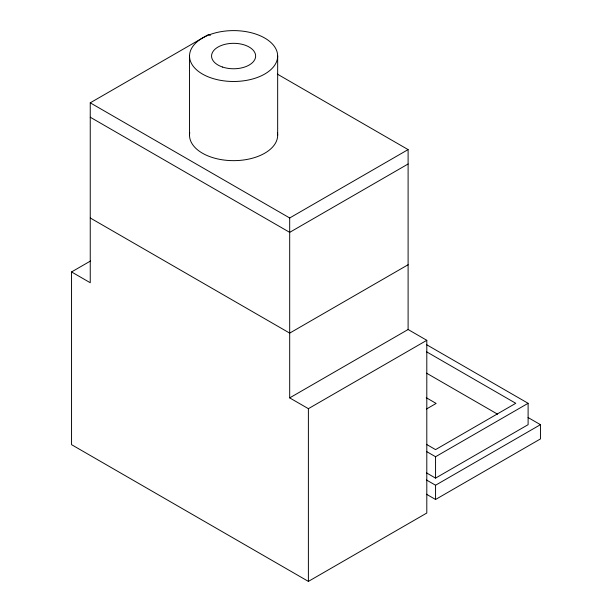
<?xml version="1.0" encoding="UTF-8"?>
<svg xmlns="http://www.w3.org/2000/svg" width="612" height="612" viewBox="0 0 612 612"><rect width="100%" height="100%" fill="white"/><g stroke="black" fill="none" stroke-linecap="round" stroke-linejoin="round"><path stroke-width="0.92" d="M90.247 102.824L289.69 217.971L289.69 397.884L408.105 329.516L426.801 340.31L426.801 513.032L308.387 581.4L71.55 444.664L71.55 271.942L90.247 282.736L90.247 102.824L208.661 34.456L210.321 35.412M71.55 271.942L90.599 260.949M289.69 217.971L408.105 149.603L408.105 329.516M408.105 163.993L289.69 232.361L90.247 117.213M408.105 264.744L289.69 333.112L90.247 217.971M289.69 397.884L308.387 408.678L426.801 340.31M426.396 409.061L436.149 403.43L426.227 397.701M426.472 451.488L435.56 456.736L528.11 403.3L528.11 424.674L435.56 478.11L426.472 472.862M426.472 479.992L435.56 485.232L540.45 424.674L540.45 438.926L435.56 499.484L426.472 494.244M277.351 74.113L408.105 149.603M426.518 344.648L528.11 403.3M426.549 351.793L515.771 403.3L435.56 449.613L426.472 444.366M528.064 417.522L540.45 424.674M426.549 373.167L497.594 414.186M435.56 456.736L435.56 478.11M435.56 485.232L435.56 499.484M308.387 408.678L308.387 581.4M277.664 56.044A44.072 25.444 0 0 1 211.561 78.076A44.072 25.444 0 0 1 211.561 34.012A44.072 25.444 0 0 1 277.664 56.044L277.664 135.206M189.521 56.044L189.521 135.206M277.427 132.582A44.072 25.444 0 0 1 233.593 160.65A44.072 25.444 0 0 1 189.758 132.582M222.577 67.06A22.032 12.722 0 0 0 255.632 56.044A22.032 12.722 0 0 0 222.577 45.028A22.032 12.722 0 0 0 222.577 67.06"/></g></svg>
